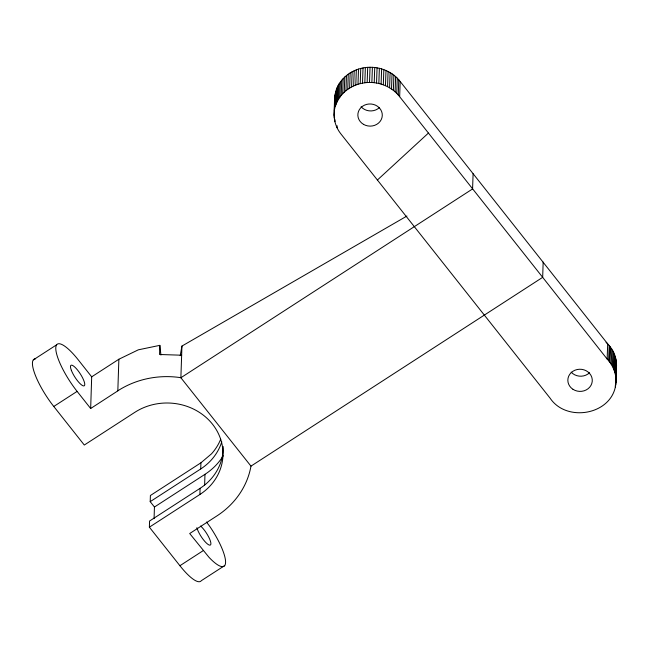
<?xml version="1.0" encoding="UTF-8"?>
<svg xmlns="http://www.w3.org/2000/svg" width="649" height="649" viewBox="0 0 649 649"><rect width="100%" height="100%" fill="white"/><g stroke="black" fill="none" stroke-linecap="round" stroke-linejoin="round"><path stroke-width="0.97" d="M334.113 115.327C334.795 104.083 332.994 91.493 340.392 81.977C344.806 75.836 351.336 71.358 358.516 69.078C373.191 64.316 390.779 69.054 400.19 81.514L607.683 343.873C613.208 349.608 616.591 357.437 616.55 365.436L615.933 382.756C613.719 414.378 566.991 423.399 550.109 398.178L340.482 133.386C336.555 128.218 334.227 121.834 334.113 115.327L334.876 95.882M334.681 98.007L334.754 102.266M90.665 408.513L91.687 376.834L78.14 359.708A37.382 9.63 57.1 0 0 55.782 347.945A37.382 9.63 57.1 0 0 77.117 391.388L90.665 408.513L117.826 390.876L118.872 359.238L138.326 349.827L159.841 345.349L160.928 355.052M224.7 565.579L201.328 580.685A37.374 9.605 57.2 0 1 179.911 565.725L149.375 527.175L149.578 521.025L200.095 488.324A55.644 50.395 1.9 0 0 223.191 446.528M154.073 518.64L154.446 507.023L150.203 501.661L150.398 495.503L200.922 462.802L211.493 453.846A55.644 50.395 1.9 0 0 220.692 439.227M159.841 345.349L159.549 354.492L181.647 355.214L181.939 346.071L406.939 216.036M149.375 527.175L199.9 494.481L200.095 488.324M150.203 501.661L200.719 468.959L200.922 462.802M204.63 484.973L204.97 474.322A62.912 56.982 1.9 0 0 223.264 455.728M543.164 262.091L542.678 277.334L607.156 359.059C613.183 365.298 616.623 374.059 615.933 382.756M206.528 522.023L209.927 526.647A37.374 9.605 57.2 0 1 225.576 562.423A37.374 9.605 57.2 0 1 208.937 557.24L189.703 533.527L216.888 515.931A84.743 76.752 1.9 0 0 250.976 466.136L180.876 377.742L181.647 355.214M334.227 117.453L334.543 108.342M334.349 111.068L335.225 93.772M334.495 119.578L334.568 117.55M334.697 108.959L335.728 91.687M334.916 121.679L334.981 119.651M335.192 106.882L335.841 104.83L336.377 89.643M335.841 104.83L336.636 102.826L337.172 87.639M336.636 102.826L337.577 100.879L338.105 85.692M337.066 127.78L337.131 125.752M337.577 100.879L338.656 98.989L339.184 83.802M338.656 98.989L339.865 97.172L340.392 81.977M339.865 97.172L341.204 95.427L341.739 80.233M341.204 95.427L342.672 93.764L343.199 78.578M342.672 93.764L344.254 92.19L344.781 77.004M344.254 92.19L345.941 90.722L346.477 75.535M345.941 90.722L347.742 89.359L348.27 74.164M347.742 89.359L349.633 88.102L350.16 72.907M349.633 88.102L351.612 86.958L352.139 71.763M351.612 86.958L353.673 85.936L354.2 70.749M353.673 85.936L355.798 85.035L356.325 69.849M355.798 85.035L357.988 84.273L358.516 69.078M357.988 84.273L360.227 83.632L360.755 68.445M360.227 83.632L362.507 83.129L363.042 67.942M362.507 83.129L364.827 82.764L365.355 67.577M364.827 82.764L367.164 82.537L367.691 67.35M367.164 82.537L369.516 82.447L370.044 67.261M250.976 466.136L542.678 277.334L399.654 96.701C393.132 88.102 382.569 83.031 371.869 82.504L372.396 67.309M374.213 82.691L374.741 67.504M376.542 83.023L377.069 67.829M378.838 83.486L379.365 68.299M381.101 84.086L381.628 68.899M383.316 84.824L383.843 69.638M385.474 85.684L386.001 70.498M387.567 86.674L388.094 71.487M389.587 87.785L390.114 72.599M391.517 89.018L392.045 73.824M393.359 90.357L393.886 75.162M395.103 91.801L395.63 76.614M396.734 93.342L397.269 78.156M398.259 94.981L398.786 79.795M399.654 96.701L400.19 81.514M473.105 173.754L472.577 188.94L180.876 377.742M607.156 359.059L607.683 343.873A35.963 32.596 2 0 0 606.085 342.299M608.64 360.722L609.176 345.528M609.362 361.607L609.89 346.412M610.011 362.466L610.539 347.28M611.244 364.292L611.78 349.097M612.348 366.182L612.883 350.987M613.313 368.129L613.849 352.942M614.141 370.133L614.668 354.946M614.814 372.177L615.349 356.991M615.349 374.262L615.877 359.075M615.309 386.982L615.382 384.954M615.593 378.878L616.258 361.185M615.698 384.881L616.477 363.302M616.55 365.436L616.234 369.687M180.219 355.684L181.939 346.071M377.385 180.033L428.413 133.077M91.687 376.834L118.872 359.238M154.446 507.023L204.97 474.322M179.911 565.725L203.242 550.62M33.326 359.879L56.658 344.789M199.9 494.481A55.644 50.395 1.9 0 0 212.499 424.186A55.644 50.395 1.9 0 0 134.822 412.326L84.297 445.036L53.778 406.469L77.117 391.388M369.516 82.447L371.869 82.504M200.638 526.047A12.226 3.156 57.1 0 1 210.365 540.942A12.226 3.156 57.1 0 1 206.106 542.791A12.226 3.156 57.1 0 1 196.874 527.686M53.778 406.469A37.374 9.63 57.1 0 1 35.63 358.816M117.753 390.844A84.743 76.752 1.9 0 1 180.86 377.686M221.763 441.782A55.644 50.395 1.9 0 1 200.719 468.959M379.454 107.556A12.226 11.082 2 0 1 361.087 106.76M589.535 372.745A12.226 11.082 2 0 1 571.161 372.128M71.349 370.303A12.226 3.156 57.1 0 0 83.729 385.936A12.226 3.156 57.1 0 0 77.791 370.352A12.226 3.156 57.1 0 0 71.349 370.303M572.97 389.303A12.226 11.082 2 0 0 592.229 381.45A12.226 11.082 2 0 0 574.982 370.206A12.226 11.082 2 0 0 572.97 389.303M363.529 124.365A12.226 11.082 2 0 0 382.285 115.579A12.226 11.082 2 0 0 364.397 105.195A12.226 11.082 2 0 0 363.529 124.365"/></g></svg>
